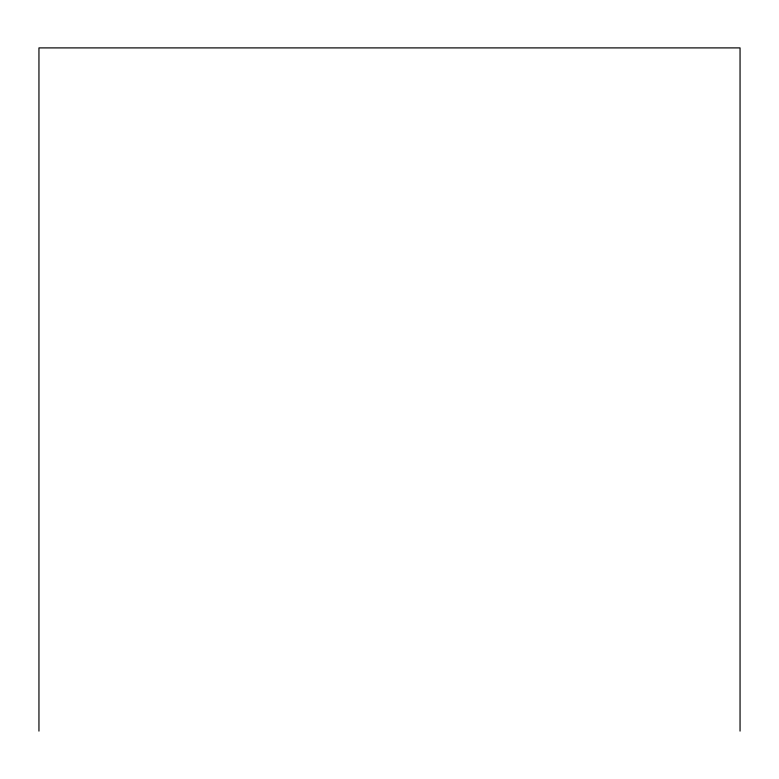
<?xml version="1.0" encoding="UTF-8"?>
<svg xmlns="http://www.w3.org/2000/svg" width="779" height="779" viewBox="0 0 779 779"><rect width="100%" height="100%" fill="white"/><g stroke="black" fill="none" stroke-linecap="round" stroke-linejoin="round"><path stroke-width="1.17" d="M740.05 731.101L740.05 47.899L38.95 47.899L38.95 731.101"/></g></svg>
